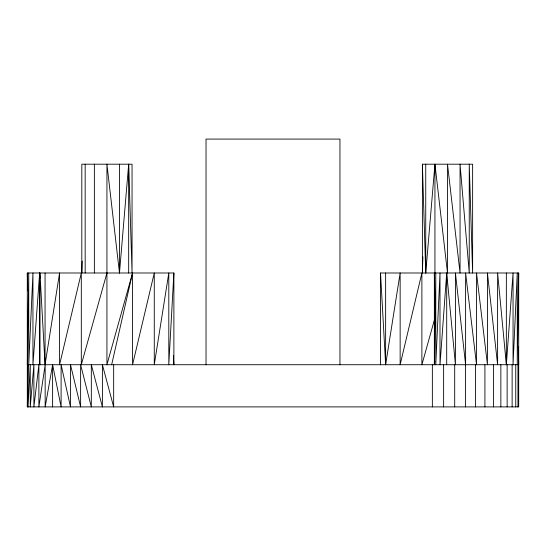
<?xml version="1.0" encoding="UTF-8"?>
<svg xmlns="http://www.w3.org/2000/svg" width="546" height="546" viewBox="0 0 546 546"><rect width="100%" height="100%" fill="white"/><g stroke="black" fill="none" stroke-linecap="round" stroke-linejoin="round"><path stroke-width="0.82" d="M434.828 361.356L434.35 364.728L435.783 272.993L435.783 364.728L440.001 272.993L440.001 364.728L446.703 272.993L455.432 364.728L455.432 272.993L465.608 364.728L465.608 272.993L476.522 364.728L476.522 272.993L487.442 364.728L487.442 272.993L497.611 364.728L497.611 272.993L506.347 364.728L513.049 272.993L513.049 364.728L517.26 272.993L517.26 364.728L518.7 272.993L380.528 272.993L380.528 364.728M518.7 272.993L518.7 406.9L27.32 406.9L28.064 364.728L28.064 406.92L30.269 364.728L30.269 406.92L33.893 364.728L33.893 406.92L38.889 364.728L38.889 406.92L45.168 364.728L45.168 406.92L52.614 364.728L61.104 406.92L61.104 364.728L70.495 406.92L70.495 364.728L80.624 406.92L80.624 364.728L91.319 406.92L91.319 364.728L102.395 406.92L102.395 364.728L113.664 406.92L113.664 364.728M82.18 261.09L81.818 272.993L81.818 164.196L132.05 164.196L132.05 272.993L128.672 164.196L119.478 272.993L106.934 164.196L106.934 364.728L132.555 272.993L132.555 364.728L154.272 272.993L154.272 364.728L168.803 272.993L168.803 364.728L173.887 272.993L27.3 272.993L27.32 406.92M422.891 256.845L422.392 272.993L422.392 164.196L472.624 164.196L472.624 272.993L469.246 164.196L469.246 272.993L460.053 164.196L460.053 272.993L447.508 164.196L447.508 272.993L434.937 164.196L425.743 272.993L422.392 164.196M40.131 278.044L39.653 272.993L32.951 364.728L32.951 272.993L28.74 364.728L28.74 272.993L27.3 364.728L518.7 364.728L518.42 346.887M39.954 364.728L39.954 272.993L45.059 364.728L59.569 272.993L59.569 364.728L81.306 272.993L81.306 364.728L106.934 272.993M380.528 272.993L385.633 364.728L400.143 272.993L400.143 364.728L421.887 272.993L421.887 364.728L434.923 318.038M111.65 364.728L132.555 272.993M173.369 355.385L173.887 364.728L173.887 272.993M434.896 307.814L434.35 272.993L434.35 364.728M27.3 272.993L27.58 290.827M517.963 364.728L517.963 406.9M515.758 364.728L515.758 406.9M512.128 364.728L512.128 406.9M507.132 364.728L507.132 406.9M506.347 272.993L506.347 364.728M500.859 364.728L500.859 406.9M493.413 364.728L493.413 406.9M484.916 364.728L484.916 406.9M475.525 364.728L475.525 406.9M465.397 364.728L465.397 406.9M454.702 364.728L454.702 406.9M446.703 272.993L446.703 364.728M443.625 364.728L443.625 406.9M434.937 164.196L434.937 272.993M432.357 364.728L432.357 406.9M425.743 164.196L425.743 272.993M385.633 272.993L385.633 364.728M339.953 364.728L339.953 139.08L206.026 139.08L206.026 364.728M128.672 164.196L128.672 272.993M119.478 164.196L119.478 272.993M94.362 164.196L94.362 272.993M85.169 164.196L85.169 272.993M52.614 364.728L52.614 406.92M45.059 272.993L45.059 364.728M39.653 272.993L39.653 364.728"/></g></svg>
